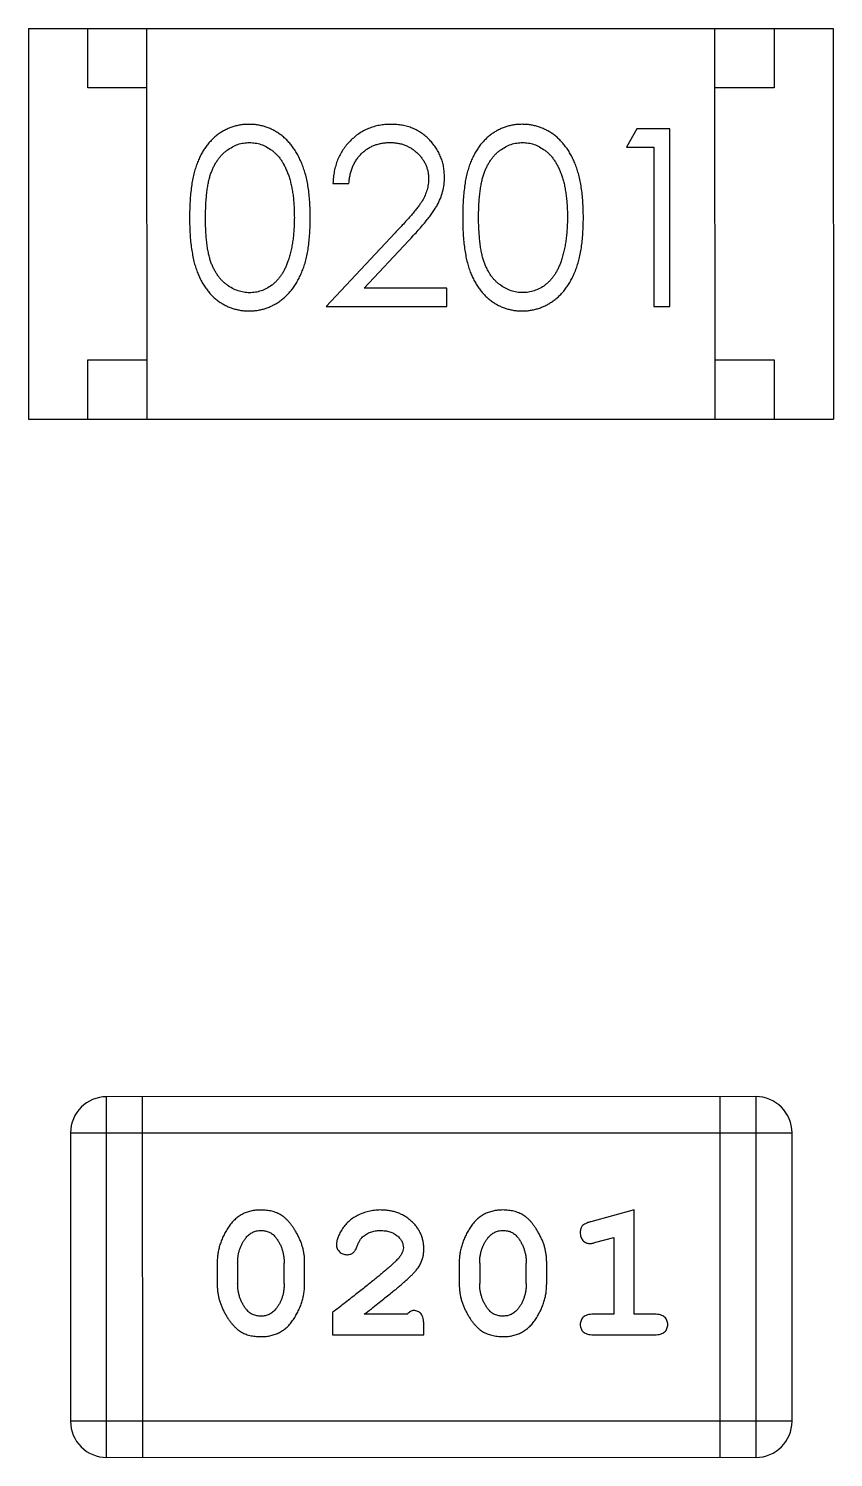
# Model space of a CAD drawing. Header units: millimetres. Extents: x 0 to 297, y 0 to 210.
# Drawn here: x 192.418 to 193.098, y 126.514 to 127.721 of the extents above; entities that cross this region are included whole.
import ezdxf

# ---------------------------------------------------------------- set-up
doc = ezdxf.new("R2010")
doc.units = ezdxf.units.MM
doc.layers.get('0').update_dxf_attribs({"linetype": 'CONTINUOUS'})

msp = doc.modelspace()

# ---------------------------------------------------------------- linework, layer by layer
at = {"color": 7, "linetype": 'Continuous'}
for p, q in [((192.4177, 127.7211), (193.0977, 127.7212)), ((192.4177, 127.7211), (192.4178, 127.3911)), ((192.4677, 127.6711), (192.4677, 127.7211)), ((192.5178, 127.3911), (192.5177, 127.7211)), ((192.9978, 127.3912), (192.9977, 127.7212)), ((193.0477, 127.7212), (193.0477, 127.6712)), ((193.0977, 127.7212), (193.0978, 127.3912)), ((192.5177, 127.6711), (192.4677, 127.6711)), ((193.0477, 127.6712), (192.9977, 127.6712)), ((192.9318, 127.6364), (192.923, 127.621)), ((192.9596, 127.6364), (192.9318, 127.6364)), ((192.9596, 127.4864), (192.9596, 127.6364)), ((192.923, 127.621), (192.9461, 127.621)), ((192.9461, 127.621), (192.9461, 127.4864)), ((192.6749, 127.5902), (192.6884, 127.5902)), ((192.7274, 127.5485), (192.6692, 127.4864)), ((192.7013, 127.5018), (192.7388, 127.5418)), ((192.7711, 127.5018), (192.7013, 127.5018)), ((192.7711, 127.4864), (192.7711, 127.5018)), ((192.6692, 127.4864), (192.7711, 127.4864)), ((192.9461, 127.4864), (192.9596, 127.4864)), ((192.4678, 127.3911), (192.4678, 127.4411)), ((192.4678, 127.4411), (192.5178, 127.4411)), ((192.9978, 127.4412), (193.0478, 127.4412)), ((193.0478, 127.4412), (193.0478, 127.3912)), ((192.4178, 127.3911), (193.0978, 127.3912)), ((193.0323, 126.8186), (192.4837, 126.8185)), ((192.4837, 126.5137), (192.4837, 126.8185)), ((192.5142, 126.5137), (192.5141, 126.8185)), ((193.0018, 126.8186), (193.0019, 126.5138)), ((193.0323, 126.8186), (193.0323, 126.5138)), ((192.4532, 126.788), (193.0628, 126.7881)), ((192.4532, 126.788), (192.4532, 126.5442)), ((193.0628, 126.5442), (193.0628, 126.7881)), ((192.9295, 126.7228), (192.8929, 126.7129)), ((192.9295, 126.6347), (192.9295, 126.7228)), ((192.8971, 126.6955), (192.9122, 126.6996)), ((192.9122, 126.6996), (192.9122, 126.6347)), ((192.5771, 126.6781), (192.5771, 126.6604)), ((192.5944, 126.6779), (192.5944, 126.6606)), ((192.6337, 126.6606), (192.6337, 126.6779)), ((192.651, 126.6604), (192.651, 126.6781)), ((192.7816, 126.6781), (192.7816, 126.6604)), ((192.7989, 126.6779), (192.7989, 126.6607)), ((192.8382, 126.6607), (192.8382, 126.6779)), ((192.8555, 126.6604), (192.8555, 126.6782)), ((192.6746, 126.6362), (192.6746, 126.6173)), ((192.7376, 126.6347), (192.7014, 126.6347)), ((192.9122, 126.6347), (192.8949, 126.6347)), ((192.9468, 126.6347), (192.9295, 126.6347)), ((192.6746, 126.6173), (192.7517, 126.6174)), ((192.7517, 126.6174), (192.7517, 126.6252)), ((192.8949, 126.6174), (192.9468, 126.6174)), ((193.0628, 126.5442), (192.4532, 126.5442)), ((192.4837, 126.5137), (193.0323, 126.5138))]:
    msp.add_line(p, q, dxfattribs=at)
for centre, start, end in [((192.4837, 126.788), 90.0074, 180.0074), ((193.0323, 126.7881), 0.0074, 90.0074), ((192.4837, 126.5442), 180.0074, 270.0074), ((193.0323, 126.5442), 270.0074, 0.0074)]:
    msp.add_arc(centre, 0.0305, start, end, dxfattribs=at)
for points, knots in [([(192.6039, 127.6402), (192.6028, 127.6402), (192.6004, 127.6402), (192.597, 127.6398), (192.5936, 127.6391), (192.5903, 127.6382), (192.5871, 127.637), (192.584, 127.6355), (192.5809, 127.6338), (192.578, 127.6319), (192.5752, 127.6297), (192.5725, 127.6272), (192.5701, 127.6245), (192.5677, 127.6215), (192.5656, 127.6183), (192.5635, 127.6149), (192.5617, 127.6112), (192.5601, 127.6072), (192.5586, 127.6029), (192.5573, 127.5982), (192.5562, 127.5931), (192.5553, 127.5875), (192.5546, 127.5816), (192.5541, 127.5752), (192.5538, 127.5684), (192.5538, 127.5637), (192.5538, 127.5613)], [0, 0, 0, 0, 0.033742, 0.066533, 0.099153, 0.13154, 0.164087, 0.196563, 0.229707, 0.263315, 0.297504, 0.331686, 0.366482, 0.4021, 0.438958, 0.476748, 0.515985, 0.556589, 0.599519, 0.645765, 0.695487, 0.748721, 0.805687, 0.866754, 0.931405, 1, 1, 1, 1]), ([(192.6557, 127.5613), (192.6557, 127.5636), (192.6556, 127.5681), (192.6554, 127.5747), (192.6548, 127.5809), (192.6541, 127.5867), (192.6531, 127.5922), (192.652, 127.5973), (192.6505, 127.6021), (192.6489, 127.6065), (192.6471, 127.6106), (192.6452, 127.6144), (192.6431, 127.618), (192.6409, 127.6213), (192.6384, 127.6243), (192.6359, 127.6271), (192.6331, 127.6296), (192.6303, 127.6318), (192.6273, 127.6338), (192.6242, 127.6355), (192.621, 127.637), (192.6178, 127.6382), (192.6144, 127.6391), (192.611, 127.6398), (192.6075, 127.6402), (192.6051, 127.6402), (192.6039, 127.6402)], [0, 0, 0, 0, 0.065278, 0.127205, 0.186168, 0.241675, 0.294115, 0.343609, 0.390387, 0.434463, 0.476646, 0.517002, 0.555936, 0.593716, 0.630057, 0.665601, 0.700745, 0.734917, 0.768681, 0.802087, 0.834849, 0.867433, 0.900138, 0.932806, 0.966212, 1, 1, 1, 1]), ([(192.7239, 127.6402), (192.7222, 127.6402), (192.7189, 127.6401), (192.7141, 127.6395), (192.7094, 127.6383), (192.705, 127.6368), (192.7008, 127.6348), (192.6968, 127.6324), (192.693, 127.6295), (192.6894, 127.6262), (192.6861, 127.6226), (192.6833, 127.6187), (192.6808, 127.6146), (192.6788, 127.6102), (192.6772, 127.6055), (192.676, 127.6006), (192.6752, 127.5955), (192.675, 127.592), (192.6749, 127.5902)], [0, 0, 0, 0, 0.06445, 0.126725, 0.187421, 0.247417, 0.306749, 0.366595, 0.427749, 0.490235, 0.553031, 0.614805, 0.676505, 0.738096, 0.801021, 0.864897, 0.931209, 1, 1, 1, 1]), ([(192.7692, 127.5957), (192.7691, 127.5971), (192.769, 127.6001), (192.7685, 127.6044), (192.7675, 127.6085), (192.7661, 127.6125), (192.7643, 127.6164), (192.7622, 127.6201), (192.7596, 127.6237), (192.7567, 127.627), (192.7535, 127.6301), (192.7499, 127.6328), (192.7462, 127.6351), (192.7422, 127.637), (192.7379, 127.6385), (192.7335, 127.6395), (192.7287, 127.6401), (192.7255, 127.6402), (192.7239, 127.6402)], [0, 0, 0, 0, 0.06271, 0.123347, 0.183401, 0.242828, 0.302097, 0.36242, 0.423725, 0.487032, 0.550491, 0.612709, 0.674265, 0.73617, 0.799211, 0.863483, 0.930525, 1, 1, 1, 1]), ([(192.8347, 127.6403), (192.8335, 127.6402), (192.8312, 127.6402), (192.8277, 127.6398), (192.8244, 127.6391), (192.8211, 127.6382), (192.8179, 127.637), (192.8147, 127.6356), (192.8117, 127.6339), (192.8088, 127.6319), (192.806, 127.6297), (192.8033, 127.6272), (192.8008, 127.6245), (192.7985, 127.6216), (192.7964, 127.6183), (192.7943, 127.6149), (192.7925, 127.6112), (192.7908, 127.6072), (192.7893, 127.6029), (192.7881, 127.5982), (192.7869, 127.5931), (192.7861, 127.5876), (192.7854, 127.5816), (192.7849, 127.5752), (192.7846, 127.5684), (192.7846, 127.5638), (192.7846, 127.5613)], [0, 0, 0, 0, 0.033742, 0.066533, 0.099153, 0.13154, 0.164087, 0.196563, 0.229707, 0.263315, 0.297504, 0.331686, 0.366482, 0.4021, 0.438958, 0.476748, 0.515985, 0.556589, 0.599519, 0.645765, 0.695487, 0.748721, 0.805687, 0.866754, 0.931405, 1, 1, 1, 1]), ([(192.8865, 127.5614), (192.8865, 127.5637), (192.8864, 127.5682), (192.8861, 127.5747), (192.8856, 127.5809), (192.8848, 127.5868), (192.8839, 127.5922), (192.8827, 127.5974), (192.8813, 127.6021), (192.8797, 127.6065), (192.8779, 127.6106), (192.876, 127.6145), (192.8739, 127.618), (192.8716, 127.6213), (192.8692, 127.6243), (192.8666, 127.6271), (192.8639, 127.6296), (192.861, 127.6319), (192.8581, 127.6339), (192.855, 127.6356), (192.8518, 127.637), (192.8485, 127.6382), (192.8452, 127.6391), (192.8418, 127.6398), (192.8383, 127.6402), (192.8359, 127.6402), (192.8347, 127.6403)], [0, 0, 0, 0, 0.065278, 0.127205, 0.186168, 0.241675, 0.294115, 0.343609, 0.390387, 0.434463, 0.476646, 0.517002, 0.555936, 0.593716, 0.630057, 0.665601, 0.700745, 0.734917, 0.768681, 0.802087, 0.834849, 0.867433, 0.900138, 0.932806, 0.966212, 1, 1, 1, 1]), ([(192.5673, 127.5614), (192.5673, 127.5634), (192.5673, 127.5673), (192.5675, 127.573), (192.5679, 127.5782), (192.5684, 127.5831), (192.569, 127.5877), (192.5698, 127.5918), (192.5707, 127.5956), (192.5718, 127.599), (192.5731, 127.6021), (192.5744, 127.605), (192.5759, 127.6077), (192.5776, 127.6102), (192.5793, 127.6125), (192.5812, 127.6147), (192.5832, 127.6166), (192.5861, 127.6189), (192.5898, 127.6212), (192.5945, 127.6234), (192.5994, 127.6246), (192.6027, 127.6248), (192.6044, 127.6248)], [0, 0, 0, 0, 0.073302, 0.142286, 0.206253, 0.266017, 0.321612, 0.372532, 0.419497, 0.462398, 0.502825, 0.541489, 0.579034, 0.615143, 0.650298, 0.684912, 0.718701, 0.752189, 0.817245, 0.879117, 0.939613, 1, 1, 1, 1]), ([(192.6044, 127.6248), (192.606, 127.6248), (192.6093, 127.6246), (192.6142, 127.6234), (192.6188, 127.6212), (192.6226, 127.6189), (192.6254, 127.6166), (192.6275, 127.6146), (192.6295, 127.6124), (192.6313, 127.6099), (192.6329, 127.6072), (192.6345, 127.6042), (192.6359, 127.601), (192.6373, 127.5976), (192.6384, 127.5939), (192.6395, 127.59), (192.6403, 127.5859), (192.6411, 127.5815), (192.6416, 127.5768), (192.642, 127.5719), (192.6422, 127.5667), (192.6422, 127.5632), (192.6423, 127.5614)], [0, 0, 0, 0, 0.059689, 0.119507, 0.181075, 0.246162, 0.279894, 0.314468, 0.350403, 0.387474, 0.426147, 0.466624, 0.508745, 0.553328, 0.600058, 0.649177, 0.700552, 0.754894, 0.811825, 0.871514, 0.934319, 1, 1, 1, 1]), ([(192.6884, 127.5902), (192.6885, 127.5916), (192.6888, 127.5942), (192.6895, 127.598), (192.6905, 127.6015), (192.6917, 127.6048), (192.6932, 127.6079), (192.695, 127.6108), (192.697, 127.6134), (192.6992, 127.6158), (192.7017, 127.6179), (192.7043, 127.6198), (192.7071, 127.6214), (192.71, 127.6226), (192.7131, 127.6236), (192.7163, 127.6243), (192.7197, 127.6248), (192.722, 127.6248), (192.7232, 127.6249)], [0, 0, 0, 0, 0.073648, 0.143686, 0.210962, 0.275557, 0.338064, 0.399311, 0.4594, 0.51934, 0.579024, 0.637809, 0.695959, 0.754122, 0.813113, 0.873453, 0.935561, 1, 1, 1, 1]), ([(192.7232, 127.6249), (192.7243, 127.6248), (192.7265, 127.6248), (192.7297, 127.6243), (192.7328, 127.6237), (192.7358, 127.6227), (192.7386, 127.6214), (192.7413, 127.6199), (192.7439, 127.618), (192.7463, 127.6159), (192.7485, 127.6136), (192.7504, 127.6112), (192.7521, 127.6087), (192.7534, 127.6061), (192.7544, 127.6033), (192.7552, 127.6005), (192.7556, 127.5975), (192.7557, 127.5955), (192.7557, 127.5945)], [0, 0, 0, 0, 0.068027, 0.133505, 0.19695, 0.26027, 0.322741, 0.384982, 0.448465, 0.513424, 0.578224, 0.640011, 0.700094, 0.760067, 0.819012, 0.877878, 0.938035, 1, 1, 1, 1]), ([(192.798, 127.5614), (192.798, 127.5634), (192.798, 127.5673), (192.7983, 127.573), (192.7986, 127.5783), (192.7992, 127.5832), (192.7998, 127.5877), (192.8006, 127.5918), (192.8015, 127.5956), (192.8026, 127.599), (192.8038, 127.6021), (192.8052, 127.605), (192.8067, 127.6077), (192.8083, 127.6102), (192.8101, 127.6126), (192.812, 127.6147), (192.814, 127.6166), (192.8168, 127.6189), (192.8206, 127.6212), (192.8253, 127.6234), (192.8302, 127.6246), (192.8335, 127.6248), (192.8352, 127.6249)], [0, 0, 0, 0, 0.073302, 0.142286, 0.206253, 0.266017, 0.321612, 0.372532, 0.419497, 0.462398, 0.502825, 0.541489, 0.579034, 0.615143, 0.650298, 0.684912, 0.718701, 0.752189, 0.817245, 0.879117, 0.939613, 1, 1, 1, 1]), ([(192.8352, 127.6249), (192.8368, 127.6248), (192.8401, 127.6246), (192.8449, 127.6234), (192.8496, 127.6212), (192.8534, 127.6189), (192.8562, 127.6166), (192.8583, 127.6146), (192.8602, 127.6124), (192.862, 127.6099), (192.8637, 127.6072), (192.8653, 127.6042), (192.8667, 127.6011), (192.868, 127.5976), (192.8692, 127.594), (192.8703, 127.5901), (192.8711, 127.5859), (192.8718, 127.5815), (192.8723, 127.5768), (192.8728, 127.5719), (192.873, 127.5667), (192.873, 127.5632), (192.873, 127.5614)], [0, 0, 0, 0, 0.059689, 0.119507, 0.181075, 0.246162, 0.279894, 0.314468, 0.350403, 0.387474, 0.426147, 0.466624, 0.508745, 0.553328, 0.600058, 0.649177, 0.700552, 0.754894, 0.811825, 0.871514, 0.934319, 1, 1, 1, 1]), ([(192.7557, 127.5945), (192.7557, 127.5928), (192.7555, 127.5896), (192.7545, 127.5848), (192.7528, 127.5802), (192.7508, 127.5763), (192.7488, 127.5732), (192.7469, 127.5705), (192.7445, 127.5676), (192.7419, 127.5643), (192.7388, 127.5608), (192.7353, 127.5569), (192.7315, 127.5528), (192.7288, 127.55), (192.7274, 127.5485)], [0, 0, 0, 0, 0.088014, 0.174976, 0.2638, 0.355443, 0.406413, 0.465519, 0.533076, 0.609353, 0.693899, 0.787171, 0.889197, 1, 1, 1, 1]), ([(192.7388, 127.5418), (192.7403, 127.5434), (192.743, 127.5464), (192.747, 127.5507), (192.7505, 127.5548), (192.7537, 127.5587), (192.7566, 127.5623), (192.7591, 127.5657), (192.7612, 127.5689), (192.7635, 127.5727), (192.7658, 127.5774), (192.7677, 127.5833), (192.769, 127.5894), (192.7691, 127.5936), (192.7692, 127.5957)], [0, 0, 0, 0, 0.09953, 0.192079, 0.277712, 0.357454, 0.429648, 0.495771, 0.555538, 0.608657, 0.707578, 0.804328, 0.901298, 1, 1, 1, 1]), ([(192.5538, 127.5613), (192.5538, 127.5589), (192.5538, 127.5543), (192.5541, 127.5475), (192.5546, 127.5412), (192.5554, 127.5352), (192.5563, 127.5297), (192.5573, 127.5245), (192.5587, 127.5198), (192.5602, 127.5155), (192.5619, 127.5115), (192.5637, 127.5078), (192.5657, 127.5043), (192.5679, 127.5011), (192.5702, 127.4981), (192.5727, 127.4954), (192.5753, 127.493), (192.5781, 127.4908), (192.5811, 127.4888), (192.5841, 127.4872), (192.5872, 127.4857), (192.5904, 127.4846), (192.5936, 127.4837), (192.597, 127.483), (192.6004, 127.4826), (192.6028, 127.4826), (192.604, 127.4825)], [0, 0, 0, 0, 0.068113, 0.132564, 0.193427, 0.250218, 0.303569, 0.353576, 0.400235, 0.443586, 0.484619, 0.524292, 0.56238, 0.599049, 0.63494, 0.669782, 0.704009, 0.737842, 0.771098, 0.803896, 0.836415, 0.868639, 0.900715, 0.933378, 0.966213, 1, 1, 1, 1]), ([(192.6044, 127.4979), (192.6028, 127.498), (192.5995, 127.4982), (192.5946, 127.4995), (192.5898, 127.5015), (192.5861, 127.5039), (192.5832, 127.5062), (192.5812, 127.5081), (192.5793, 127.5103), (192.5775, 127.5126), (192.5759, 127.5151), (192.5744, 127.5178), (192.573, 127.5207), (192.5718, 127.5238), (192.5707, 127.5273), (192.5698, 127.531), (192.569, 127.5352), (192.5683, 127.5397), (192.5679, 127.5446), (192.5675, 127.5498), (192.5673, 127.5555), (192.5673, 127.5594), (192.5673, 127.5614)], [0, 0, 0, 0, 0.060034, 0.120278, 0.182348, 0.247919, 0.281641, 0.315701, 0.350322, 0.385703, 0.421819, 0.459196, 0.497866, 0.538301, 0.58121, 0.628183, 0.679403, 0.734699, 0.794074, 0.858416, 0.927049, 1, 1, 1, 1]), ([(192.604, 127.4825), (192.6052, 127.4826), (192.6075, 127.4826), (192.611, 127.483), (192.6145, 127.4837), (192.6178, 127.4846), (192.6211, 127.4858), (192.6243, 127.4873), (192.6274, 127.489), (192.6304, 127.491), (192.6333, 127.4933), (192.636, 127.4958), (192.6386, 127.4986), (192.641, 127.5016), (192.6433, 127.5049), (192.6453, 127.5085), (192.6473, 127.5123), (192.649, 127.5164), (192.6507, 127.5207), (192.652, 127.5255), (192.6532, 127.5306), (192.6541, 127.536), (192.6548, 127.5419), (192.6554, 127.548), (192.6556, 127.5546), (192.6557, 127.559), (192.6557, 127.5613)], [0, 0, 0, 0, 0.033824, 0.067298, 0.10028, 0.133019, 0.165736, 0.198792, 0.232372, 0.266409, 0.301016, 0.336196, 0.371972, 0.408574, 0.446394, 0.485225, 0.525372, 0.567224, 0.611081, 0.65775, 0.70702, 0.759235, 0.814484, 0.873227, 0.934937, 1, 1, 1, 1]), ([(192.6423, 127.5614), (192.6422, 127.5596), (192.6422, 127.556), (192.6419, 127.5508), (192.6415, 127.5458), (192.6409, 127.541), (192.6401, 127.5364), (192.6391, 127.5319), (192.638, 127.5277), (192.637, 127.525), (192.6366, 127.5237)], [0, 0, 0, 0, 0.141157, 0.277773, 0.409244, 0.535676, 0.657497, 0.775458, 0.889412, 1, 1, 1, 1]), ([(192.7846, 127.5613), (192.7846, 127.559), (192.7846, 127.5543), (192.7849, 127.5476), (192.7854, 127.5412), (192.7861, 127.5353), (192.787, 127.5297), (192.7881, 127.5246), (192.7894, 127.5199), (192.7909, 127.5155), (192.7926, 127.5115), (192.7945, 127.5078), (192.7965, 127.5043), (192.7987, 127.5011), (192.801, 127.4982), (192.8035, 127.4954), (192.8061, 127.493), (192.8089, 127.4908), (192.8118, 127.4889), (192.8148, 127.4872), (192.8179, 127.4857), (192.8211, 127.4846), (192.8244, 127.4837), (192.8278, 127.483), (192.8312, 127.4826), (192.8335, 127.4826), (192.8347, 127.4826)], [0, 0, 0, 0, 0.068113, 0.132564, 0.193427, 0.250218, 0.303569, 0.353576, 0.400235, 0.443586, 0.484619, 0.524292, 0.56238, 0.599049, 0.63494, 0.669782, 0.704009, 0.737842, 0.771098, 0.803896, 0.836415, 0.868639, 0.900715, 0.933378, 0.966213, 1, 1, 1, 1]), ([(192.8352, 127.498), (192.8335, 127.498), (192.8302, 127.4982), (192.8253, 127.4995), (192.8206, 127.5016), (192.8168, 127.504), (192.814, 127.5063), (192.8119, 127.5082), (192.81, 127.5103), (192.8083, 127.5126), (192.8066, 127.5151), (192.8052, 127.5179), (192.8038, 127.5208), (192.8026, 127.5239), (192.8015, 127.5273), (192.8006, 127.531), (192.7998, 127.5352), (192.7991, 127.5397), (192.7987, 127.5446), (192.7983, 127.5499), (192.798, 127.5555), (192.798, 127.5594), (192.798, 127.5614)], [0, 0, 0, 0, 0.060034, 0.120278, 0.182348, 0.247919, 0.281641, 0.315701, 0.350322, 0.385703, 0.421819, 0.459196, 0.497866, 0.538301, 0.58121, 0.628183, 0.679403, 0.734699, 0.794074, 0.858416, 0.927049, 1, 1, 1, 1]), ([(192.8347, 127.4826), (192.8359, 127.4826), (192.8383, 127.4826), (192.8418, 127.4831), (192.8452, 127.4837), (192.8486, 127.4847), (192.8519, 127.4859), (192.8551, 127.4873), (192.8581, 127.4891), (192.8612, 127.491), (192.864, 127.4933), (192.8668, 127.4958), (192.8694, 127.4986), (192.8718, 127.5017), (192.874, 127.505), (192.8761, 127.5085), (192.878, 127.5123), (192.8798, 127.5164), (192.8814, 127.5208), (192.8827, 127.5255), (192.8839, 127.5306), (192.8849, 127.5361), (192.8856, 127.5419), (192.8861, 127.5481), (192.8864, 127.5546), (192.8865, 127.5591), (192.8865, 127.5614)], [0, 0, 0, 0, 0.033824, 0.067298, 0.10028, 0.133019, 0.165736, 0.198792, 0.232372, 0.266409, 0.301016, 0.336196, 0.371972, 0.408574, 0.446394, 0.485225, 0.525372, 0.567224, 0.611081, 0.65775, 0.70702, 0.759235, 0.814484, 0.873227, 0.934937, 1, 1, 1, 1]), ([(192.873, 127.5614), (192.873, 127.5596), (192.873, 127.5561), (192.8727, 127.5508), (192.8722, 127.5458), (192.8717, 127.541), (192.8708, 127.5364), (192.8699, 127.532), (192.8687, 127.5278), (192.8678, 127.525), (192.8674, 127.5237)], [0, 0, 0, 0, 0.141157, 0.277773, 0.409244, 0.535676, 0.657497, 0.775458, 0.889412, 1, 1, 1, 1]), ([(192.6366, 127.5237), (192.6362, 127.5226), (192.6354, 127.5206), (192.6341, 127.5177), (192.6326, 127.5149), (192.631, 127.5124), (192.6293, 127.5101), (192.6274, 127.508), (192.6254, 127.506), (192.6226, 127.5038), (192.6189, 127.5014), (192.6142, 127.4994), (192.6094, 127.4981), (192.6061, 127.498), (192.6044, 127.4979)], [0, 0, 0, 0, 0.075949, 0.148549, 0.218996, 0.286119, 0.351826, 0.416074, 0.478265, 0.540325, 0.660405, 0.774606, 0.887187, 1, 1, 1, 1]), ([(192.8674, 127.5237), (192.867, 127.5227), (192.8662, 127.5206), (192.8649, 127.5177), (192.8634, 127.515), (192.8618, 127.5124), (192.8601, 127.5101), (192.8582, 127.508), (192.8562, 127.5061), (192.8534, 127.5038), (192.8497, 127.5015), (192.845, 127.4995), (192.8402, 127.4982), (192.8368, 127.498), (192.8352, 127.498)], [0, 0, 0, 0, 0.075949, 0.148549, 0.218996, 0.286119, 0.351826, 0.416074, 0.478265, 0.540325, 0.660405, 0.774606, 0.887187, 1, 1, 1, 1]), ([(192.6139, 126.7227), (192.6124, 126.7227), (192.6096, 126.7226), (192.6055, 126.7219), (192.6017, 126.7208), (192.5981, 126.7192), (192.5948, 126.7171), (192.5918, 126.7146), (192.589, 126.7117), (192.5865, 126.7083), (192.5843, 126.7047), (192.5824, 126.701), (192.5808, 126.6973), (192.5794, 126.6935), (192.5784, 126.6897), (192.5776, 126.6859), (192.5772, 126.682), (192.5771, 126.6794), (192.5771, 126.6781)], [0, 0, 0, 0, 0.06692, 0.130834, 0.19258, 0.252759, 0.312631, 0.373411, 0.436359, 0.501894, 0.568244, 0.632472, 0.69556, 0.757163, 0.818592, 0.878885, 0.939235, 1, 1, 1, 1]), ([(192.651, 126.6781), (192.651, 126.6792), (192.651, 126.6813), (192.6507, 126.6845), (192.6501, 126.6877), (192.6495, 126.6908), (192.6485, 126.6938), (192.6474, 126.6968), (192.6461, 126.6998), (192.6446, 126.7027), (192.643, 126.7054), (192.6414, 126.708), (192.6397, 126.7103), (192.6381, 126.7124), (192.6364, 126.7142), (192.6347, 126.7159), (192.6329, 126.7173), (192.6306, 126.7189), (192.6274, 126.7205), (192.6232, 126.7218), (192.6187, 126.7226), (192.6155, 126.7227), (192.6139, 126.7227)], [0, 0, 0, 0, 0.049855, 0.099516, 0.148482, 0.19758, 0.246804, 0.296268, 0.346517, 0.397047, 0.446826, 0.49336, 0.537801, 0.579207, 0.617974, 0.654833, 0.689171, 0.722088, 0.786392, 0.853518, 0.924186, 1, 1, 1, 1]), ([(192.715, 126.7228), (192.7133, 126.7227), (192.71, 126.7226), (192.705, 126.7217), (192.7003, 126.7203), (192.6958, 126.7183), (192.6916, 126.7159), (192.688, 126.713), (192.6849, 126.7098), (192.6823, 126.7062), (192.6804, 126.7026), (192.6789, 126.6993), (192.678, 126.6963), (192.6778, 126.6943), (192.6778, 126.6934)], [0, 0, 0, 0, 0.098286, 0.193983, 0.289056, 0.384352, 0.477435, 0.566197, 0.652355, 0.737986, 0.818188, 0.887401, 0.94802, 1, 1, 1, 1]), ([(192.7517, 126.69), (192.7517, 126.6911), (192.7516, 126.6933), (192.7511, 126.6965), (192.7503, 126.6996), (192.7492, 126.7026), (192.7477, 126.7055), (192.7459, 126.7082), (192.7438, 126.7108), (192.7414, 126.7132), (192.7388, 126.7154), (192.7359, 126.7174), (192.7329, 126.7191), (192.7297, 126.7204), (192.7263, 126.7215), (192.7227, 126.7222), (192.7189, 126.7227), (192.7163, 126.7227), (192.715, 126.7228)], [0, 0, 0, 0, 0.060981, 0.120256, 0.178148, 0.236115, 0.293993, 0.352864, 0.413358, 0.476056, 0.539296, 0.602396, 0.665116, 0.728325, 0.792919, 0.859317, 0.928302, 1, 1, 1, 1]), ([(192.8184, 126.7228), (192.8169, 126.7227), (192.8141, 126.7227), (192.8101, 126.7219), (192.8062, 126.7208), (192.8026, 126.7192), (192.7993, 126.7172), (192.7963, 126.7147), (192.7935, 126.7117), (192.791, 126.7083), (192.7888, 126.7047), (192.7869, 126.701), (192.7853, 126.6973), (192.7839, 126.6935), (192.7829, 126.6898), (192.7821, 126.6859), (192.7817, 126.682), (192.7816, 126.6794), (192.7816, 126.6781)], [0, 0, 0, 0, 0.06692, 0.130834, 0.19258, 0.252759, 0.312631, 0.373411, 0.436359, 0.501894, 0.568244, 0.632472, 0.69556, 0.757163, 0.818592, 0.878885, 0.939235, 1, 1, 1, 1]), ([(192.8555, 126.6782), (192.8555, 126.6792), (192.8555, 126.6814), (192.8552, 126.6846), (192.8546, 126.6877), (192.854, 126.6908), (192.8531, 126.6939), (192.8519, 126.6969), (192.8506, 126.6998), (192.8491, 126.7027), (192.8475, 126.7054), (192.8459, 126.708), (192.8443, 126.7103), (192.8426, 126.7124), (192.8409, 126.7143), (192.8392, 126.7159), (192.8374, 126.7173), (192.8351, 126.7189), (192.8319, 126.7205), (192.8277, 126.7218), (192.8232, 126.7226), (192.82, 126.7227), (192.8184, 126.7228)], [0, 0, 0, 0, 0.049855, 0.099516, 0.148482, 0.19758, 0.246804, 0.296268, 0.346517, 0.397047, 0.446826, 0.49336, 0.537801, 0.579207, 0.617974, 0.654833, 0.689171, 0.722088, 0.786392, 0.853518, 0.924186, 1, 1, 1, 1]), ([(192.8929, 126.7129), (192.892, 126.7126), (192.8905, 126.7122), (192.8884, 126.7113), (192.8868, 126.7104), (192.8856, 126.7094), (192.8848, 126.7082), (192.8842, 126.7069), (192.8839, 126.7054), (192.8839, 126.7043), (192.8838, 126.7037)], [0, 0, 0, 0, 0.187321, 0.344927, 0.475328, 0.579604, 0.674244, 0.773631, 0.882025, 1, 1, 1, 1]), ([(192.6016, 126.6996), (192.602, 126.7001), (192.6028, 126.701), (192.6042, 126.7022), (192.6056, 126.7032), (192.6071, 126.704), (192.6087, 126.7047), (192.6104, 126.7051), (192.6122, 126.7054), (192.6134, 126.7054), (192.614, 126.7054)], [0, 0, 0, 0, 0.13042, 0.256046, 0.378133, 0.498725, 0.620452, 0.742761, 0.869406, 1, 1, 1, 1]), ([(192.614, 126.7054), (192.6146, 126.7054), (192.6159, 126.7054), (192.6177, 126.7051), (192.6194, 126.7047), (192.621, 126.7041), (192.6224, 126.7034), (192.6238, 126.7025), (192.625, 126.7014), (192.6258, 126.7006), (192.6261, 126.7001)], [0, 0, 0, 0, 0.138115, 0.270177, 0.397547, 0.520057, 0.63869, 0.757499, 0.878226, 1, 1, 1, 1]), ([(192.7, 126.7001), (192.7005, 126.7005), (192.7015, 126.7013), (192.7032, 126.7025), (192.7049, 126.7034), (192.7067, 126.7041), (192.7086, 126.7047), (192.7106, 126.7051), (192.7127, 126.7054), (192.7142, 126.7054), (192.7149, 126.7054)], [0, 0, 0, 0, 0.121873, 0.243139, 0.363336, 0.485133, 0.607572, 0.734701, 0.864814, 1, 1, 1, 1]), ([(192.7149, 126.7054), (192.7163, 126.7054), (192.719, 126.7053), (192.7228, 126.7045), (192.7262, 126.7031), (192.7291, 126.7012), (192.7314, 126.6989), (192.7332, 126.6964), (192.7342, 126.6937), (192.7343, 126.6919), (192.7344, 126.6909)], [0, 0, 0, 0, 0.156344, 0.299348, 0.4327, 0.561, 0.682299, 0.791883, 0.89611, 1, 1, 1, 1]), ([(192.8061, 126.6997), (192.8066, 126.7001), (192.8074, 126.701), (192.8087, 126.7022), (192.8101, 126.7032), (192.8116, 126.704), (192.8132, 126.7047), (192.8149, 126.7051), (192.8167, 126.7054), (192.8179, 126.7054), (192.8185, 126.7055)], [0, 0, 0, 0, 0.13042, 0.256046, 0.378133, 0.498725, 0.620452, 0.742761, 0.869406, 1, 1, 1, 1]), ([(192.8185, 126.7055), (192.8191, 126.7054), (192.8204, 126.7054), (192.8222, 126.7052), (192.8239, 126.7048), (192.8255, 126.7042), (192.8269, 126.7034), (192.8283, 126.7025), (192.8296, 126.7014), (192.8303, 126.7006), (192.8307, 126.7002)], [0, 0, 0, 0, 0.138115, 0.270177, 0.397547, 0.520057, 0.63869, 0.757499, 0.878226, 1, 1, 1, 1]), ([(192.8838, 126.7037), (192.8839, 126.7031), (192.8839, 126.7019), (192.8844, 126.7001), (192.8851, 126.6985), (192.8861, 126.6971), (192.8873, 126.6959), (192.8887, 126.6951), (192.8902, 126.6946), (192.8912, 126.6945), (192.8917, 126.6945)], [0, 0, 0, 0, 0.138815, 0.27042, 0.39836, 0.52875, 0.654955, 0.771147, 0.884581, 1, 1, 1, 1]), ([(192.5944, 126.6779), (192.5944, 126.6789), (192.5945, 126.681), (192.5948, 126.684), (192.5953, 126.687), (192.5962, 126.6898), (192.5972, 126.6925), (192.5984, 126.695), (192.5999, 126.6974), (192.6011, 126.6989), (192.6016, 126.6996)], [0, 0, 0, 0, 0.135446, 0.266257, 0.393419, 0.517936, 0.639137, 0.758785, 0.879345, 1, 1, 1, 1]), ([(192.6261, 126.7001), (192.6267, 126.6993), (192.6279, 126.6978), (192.6295, 126.6952), (192.6308, 126.6926), (192.6319, 126.6898), (192.6327, 126.687), (192.6333, 126.684), (192.6336, 126.681), (192.6337, 126.6789), (192.6337, 126.6779)], [0, 0, 0, 0, 0.125331, 0.248948, 0.371201, 0.494032, 0.616811, 0.742104, 0.868849, 1, 1, 1, 1]), ([(192.6778, 126.6934), (192.6778, 126.6929), (192.6779, 126.6918), (192.6784, 126.6902), (192.6792, 126.6888), (192.6803, 126.6875), (192.6817, 126.6864), (192.6832, 126.6856), (192.6849, 126.6851), (192.686, 126.685), (192.6866, 126.685)], [0, 0, 0, 0, 0.120856, 0.239483, 0.360995, 0.490166, 0.620982, 0.746416, 0.870253, 1, 1, 1, 1]), ([(192.6866, 126.685), (192.6871, 126.685), (192.688, 126.685), (192.6894, 126.6853), (192.6907, 126.6858), (192.6918, 126.6865), (192.6928, 126.6874), (192.6937, 126.6885), (192.6945, 126.69), (192.6949, 126.691), (192.6951, 126.6916)], [0, 0, 0, 0, 0.127347, 0.246131, 0.359406, 0.470543, 0.586092, 0.711469, 0.847022, 1, 1, 1, 1]), ([(192.6951, 126.6916), (192.6954, 126.6925), (192.696, 126.6942), (192.6972, 126.6964), (192.6985, 126.6985), (192.6995, 126.6995), (192.7, 126.7001)], [0, 0, 0, 0, 0.285518, 0.544185, 0.781367, 1, 1, 1, 1]), ([(192.7344, 126.6909), (192.7343, 126.6901), (192.7342, 126.6885), (192.7332, 126.6861), (192.7317, 126.6836), (192.7304, 126.682), (192.7296, 126.6812)], [0, 0, 0, 0, 0.212836, 0.442809, 0.70317, 1, 1, 1, 1]), ([(192.7349, 126.6617), (192.7358, 126.6625), (192.7375, 126.664), (192.7399, 126.6662), (192.742, 126.6683), (192.7439, 126.6703), (192.7455, 126.6721), (192.7468, 126.6739), (192.748, 126.6755), (192.7491, 126.6776), (192.7501, 126.6802), (192.7511, 126.6833), (192.7516, 126.6866), (192.7517, 126.6889), (192.7517, 126.69)], [0, 0, 0, 0, 0.103002, 0.197728, 0.285279, 0.365235, 0.437224, 0.502446, 0.560545, 0.611446, 0.707576, 0.80349, 0.900532, 1, 1, 1, 1]), ([(192.7989, 126.6779), (192.7989, 126.6789), (192.799, 126.681), (192.7993, 126.6841), (192.7999, 126.687), (192.8007, 126.6898), (192.8017, 126.6925), (192.803, 126.695), (192.8044, 126.6974), (192.8056, 126.6989), (192.8061, 126.6997)], [0, 0, 0, 0, 0.135446, 0.266257, 0.393419, 0.517936, 0.639137, 0.758785, 0.879345, 1, 1, 1, 1]), ([(192.8307, 126.7002), (192.8313, 126.6994), (192.8325, 126.6978), (192.834, 126.6952), (192.8353, 126.6926), (192.8364, 126.6898), (192.8372, 126.687), (192.8378, 126.684), (192.8382, 126.681), (192.8382, 126.6789), (192.8382, 126.6779)], [0, 0, 0, 0, 0.125331, 0.248948, 0.371201, 0.494032, 0.616811, 0.742104, 0.868849, 1, 1, 1, 1]), ([(192.8917, 126.6945), (192.8921, 126.6945), (192.8928, 126.6945), (192.8941, 126.6947), (192.8955, 126.6951), (192.8966, 126.6953), (192.8971, 126.6955)], [0, 0, 0, 0, 0.183151, 0.413144, 0.682305, 1, 1, 1, 1]), ([(192.7296, 126.6812), (192.7292, 126.6808), (192.7282, 126.6798), (192.7266, 126.6782), (192.7247, 126.6765), (192.7226, 126.6746), (192.7201, 126.6724), (192.7174, 126.6701), (192.7144, 126.6676), (192.7111, 126.6649), (192.7075, 126.662), (192.7036, 126.6589), (192.6995, 126.6556), (192.6951, 126.6521), (192.6903, 126.6484), (192.6854, 126.6445), (192.6801, 126.6404), (192.6765, 126.6376), (192.6746, 126.6362)], [0, 0, 0, 0, 0.026647, 0.057942, 0.094152, 0.134806, 0.180631, 0.231142, 0.286385, 0.346321, 0.411439, 0.481035, 0.555329, 0.634592, 0.718826, 0.807759, 0.901393, 1, 1, 1, 1]), ([(192.5771, 126.6604), (192.5771, 126.6593), (192.5771, 126.6572), (192.5775, 126.654), (192.5779, 126.6509), (192.5786, 126.6478), (192.5795, 126.6447), (192.5806, 126.6417), (192.5819, 126.6388), (192.5834, 126.6359), (192.5849, 126.6332), (192.5866, 126.6306), (192.5882, 126.6283), (192.5899, 126.6262), (192.5916, 126.6243), (192.5933, 126.6227), (192.595, 126.6212), (192.5974, 126.6196), (192.6005, 126.618), (192.6047, 126.6167), (192.6093, 126.6159), (192.6125, 126.6158), (192.6141, 126.6158)], [0, 0, 0, 0, 0.049886, 0.09882, 0.148132, 0.19689, 0.246038, 0.295176, 0.345305, 0.395692, 0.445312, 0.491875, 0.535813, 0.577009, 0.616081, 0.652689, 0.687585, 0.720206, 0.785062, 0.85223, 0.923759, 1, 1, 1, 1]), ([(192.602, 126.6384), (192.6014, 126.6391), (192.6002, 126.6407), (192.5987, 126.6433), (192.5973, 126.6459), (192.5963, 126.6487), (192.5954, 126.6515), (192.5948, 126.6545), (192.5945, 126.6575), (192.5944, 126.6596), (192.5944, 126.6606)], [0, 0, 0, 0, 0.124927, 0.248361, 0.370889, 0.492583, 0.61616, 0.741472, 0.869044, 1, 1, 1, 1]), ([(192.6141, 126.6158), (192.6156, 126.6158), (192.6184, 126.6159), (192.6225, 126.6166), (192.6263, 126.6177), (192.6299, 126.6193), (192.6332, 126.6213), (192.6363, 126.6238), (192.6391, 126.6268), (192.6415, 126.6302), (192.6437, 126.6338), (192.6457, 126.6374), (192.6473, 126.6412), (192.6487, 126.6449), (192.6497, 126.6487), (192.6505, 126.6526), (192.6509, 126.6565), (192.651, 126.6591), (192.651, 126.6604)], [0, 0, 0, 0, 0.067217, 0.131051, 0.19272, 0.252824, 0.312745, 0.373449, 0.436041, 0.501494, 0.567761, 0.632087, 0.695096, 0.757109, 0.817993, 0.878657, 0.939311, 1, 1, 1, 1]), ([(192.6337, 126.6606), (192.6337, 126.6596), (192.6336, 126.6575), (192.6333, 126.6545), (192.6328, 126.6515), (192.6319, 126.6487), (192.631, 126.646), (192.6297, 126.6435), (192.6282, 126.6411), (192.6271, 126.6396), (192.6265, 126.6389)], [0, 0, 0, 0, 0.135449, 0.266263, 0.393429, 0.516942, 0.639128, 0.758779, 0.879341, 1, 1, 1, 1]), ([(192.7014, 126.6347), (192.7034, 126.6362), (192.7072, 126.6392), (192.7127, 126.6435), (192.7176, 126.6475), (192.7221, 126.651), (192.726, 126.6542), (192.7295, 126.657), (192.7324, 126.6595), (192.7341, 126.661), (192.7349, 126.6617)], [0, 0, 0, 0, 0.176662, 0.337826, 0.484741, 0.617764, 0.73494, 0.837793, 0.926412, 1, 1, 1, 1]), ([(192.7816, 126.6604), (192.7816, 126.6593), (192.7817, 126.6572), (192.782, 126.654), (192.7824, 126.6509), (192.7831, 126.6478), (192.784, 126.6448), (192.7852, 126.6418), (192.7864, 126.6388), (192.7879, 126.6359), (192.7895, 126.6332), (192.7911, 126.6306), (192.7927, 126.6283), (192.7944, 126.6262), (192.7961, 126.6244), (192.7978, 126.6227), (192.7995, 126.6213), (192.8019, 126.6197), (192.8051, 126.6181), (192.8093, 126.6168), (192.8138, 126.6159), (192.817, 126.6158), (192.8186, 126.6158)], [0, 0, 0, 0, 0.049886, 0.09882, 0.148132, 0.19689, 0.246038, 0.295176, 0.345305, 0.395692, 0.445312, 0.491875, 0.535813, 0.577009, 0.616081, 0.652689, 0.687585, 0.720206, 0.785062, 0.85223, 0.923759, 1, 1, 1, 1]), ([(192.8065, 126.6384), (192.8059, 126.6392), (192.8047, 126.6407), (192.8032, 126.6433), (192.8018, 126.6459), (192.8008, 126.6487), (192.7999, 126.6515), (192.7993, 126.6545), (192.799, 126.6575), (192.7989, 126.6596), (192.7989, 126.6607)], [0, 0, 0, 0, 0.124927, 0.248361, 0.370889, 0.492583, 0.61616, 0.741472, 0.869044, 1, 1, 1, 1]), ([(192.8186, 126.6158), (192.8201, 126.6158), (192.8229, 126.6159), (192.827, 126.6166), (192.8308, 126.6177), (192.8344, 126.6193), (192.8377, 126.6214), (192.8408, 126.6239), (192.8436, 126.6268), (192.846, 126.6302), (192.8482, 126.6338), (192.8502, 126.6375), (192.8518, 126.6412), (192.8532, 126.645), (192.8542, 126.6488), (192.855, 126.6526), (192.8554, 126.6565), (192.8555, 126.6591), (192.8555, 126.6604)], [0, 0, 0, 0, 0.067217, 0.131051, 0.19272, 0.252824, 0.312745, 0.373449, 0.436041, 0.501494, 0.567761, 0.632087, 0.695096, 0.757109, 0.817993, 0.878657, 0.939311, 1, 1, 1, 1]), ([(192.8382, 126.6607), (192.8382, 126.6596), (192.8382, 126.6575), (192.8378, 126.6545), (192.8373, 126.6515), (192.8364, 126.6488), (192.8355, 126.6461), (192.8342, 126.6435), (192.8327, 126.6411), (192.8316, 126.6396), (192.831, 126.6389)], [0, 0, 0, 0, 0.135449, 0.266263, 0.393429, 0.516942, 0.639128, 0.758779, 0.879341, 1, 1, 1, 1]), ([(192.6142, 126.6331), (192.6135, 126.6331), (192.6123, 126.6331), (192.6105, 126.6334), (192.6088, 126.6338), (192.6072, 126.6344), (192.6057, 126.6351), (192.6044, 126.636), (192.6031, 126.6371), (192.6024, 126.6379), (192.602, 126.6384)], [0, 0, 0, 0, 0.139844, 0.271849, 0.399162, 0.521619, 0.6402, 0.758957, 0.87828, 1, 1, 1, 1]), ([(192.6265, 126.6389), (192.6261, 126.6384), (192.6253, 126.6375), (192.6239, 126.6363), (192.6225, 126.6353), (192.621, 126.6345), (192.6194, 126.6338), (192.6178, 126.6334), (192.616, 126.6331), (192.6148, 126.6331), (192.6142, 126.6331)], [0, 0, 0, 0, 0.129853, 0.25607, 0.380154, 0.49978, 0.62208, 0.743277, 0.868791, 1, 1, 1, 1]), ([(192.7431, 126.6378), (192.7426, 126.6378), (192.7417, 126.6377), (192.7403, 126.637), (192.7389, 126.636), (192.738, 126.6351), (192.7376, 126.6347)], [0, 0, 0, 0, 0.20611, 0.432681, 0.695597, 1, 1, 1, 1]), ([(192.7517, 126.6252), (192.7517, 126.6263), (192.7516, 126.6283), (192.7512, 126.631), (192.7505, 126.6332), (192.7495, 126.635), (192.7482, 126.6362), (192.7466, 126.6372), (192.7449, 126.6377), (192.7437, 126.6378), (192.7431, 126.6378)], [0, 0, 0, 0, 0.1844, 0.34094, 0.473574, 0.586824, 0.690029, 0.789175, 0.890445, 1, 1, 1, 1]), ([(192.8187, 126.6331), (192.8181, 126.6331), (192.8168, 126.6331), (192.815, 126.6334), (192.8133, 126.6338), (192.8117, 126.6344), (192.8102, 126.6351), (192.8089, 126.636), (192.8076, 126.6371), (192.8069, 126.638), (192.8065, 126.6384)], [0, 0, 0, 0, 0.139844, 0.271849, 0.399162, 0.521619, 0.6402, 0.758957, 0.87828, 1, 1, 1, 1]), ([(192.831, 126.6389), (192.8306, 126.6384), (192.8298, 126.6375), (192.8285, 126.6363), (192.827, 126.6353), (192.8255, 126.6345), (192.8239, 126.6339), (192.8223, 126.6334), (192.8205, 126.6332), (192.8193, 126.6331), (192.8187, 126.6331)], [0, 0, 0, 0, 0.129853, 0.25607, 0.380154, 0.49978, 0.62208, 0.743277, 0.868791, 1, 1, 1, 1]), ([(192.8949, 126.6347), (192.894, 126.6347), (192.8923, 126.6346), (192.89, 126.6342), (192.888, 126.6334), (192.8864, 126.6323), (192.8853, 126.631), (192.8845, 126.6295), (192.884, 126.6278), (192.8839, 126.6266), (192.8839, 126.626)], [0, 0, 0, 0, 0.169102, 0.317658, 0.446239, 0.563118, 0.671828, 0.776546, 0.884858, 1, 1, 1, 1]), ([(192.9578, 126.626), (192.9578, 126.6266), (192.9577, 126.6278), (192.9572, 126.6295), (192.9564, 126.631), (192.9552, 126.6323), (192.9536, 126.6334), (192.9517, 126.6342), (192.9494, 126.6346), (192.9477, 126.6347), (192.9468, 126.6347)], [0, 0, 0, 0, 0.11517, 0.223509, 0.328254, 0.438012, 0.553651, 0.682263, 0.830856, 1, 1, 1, 1]), ([(192.8839, 126.626), (192.8839, 126.6254), (192.884, 126.6242), (192.8845, 126.6225), (192.8853, 126.621), (192.8864, 126.6197), (192.888, 126.6186), (192.89, 126.6179), (192.8923, 126.6174), (192.894, 126.6174), (192.8949, 126.6174)], [0, 0, 0, 0, 0.115051, 0.223278, 0.329269, 0.437893, 0.554681, 0.682591, 0.83103, 1, 1, 1, 1]), ([(192.9468, 126.6174), (192.9477, 126.6174), (192.9494, 126.6174), (192.9517, 126.6179), (192.9536, 126.6186), (192.9552, 126.6197), (192.9564, 126.621), (192.9572, 126.6226), (192.9577, 126.6242), (192.9578, 126.6254), (192.9578, 126.626)], [0, 0, 0, 0, 0.169012, 0.317488, 0.445429, 0.560977, 0.67065, 0.776666, 0.88492, 1, 1, 1, 1])]:
    msp.add_open_spline(points, degree=3, knots=knots, dxfattribs=at)

doc.saveas('drawing.dxf')
